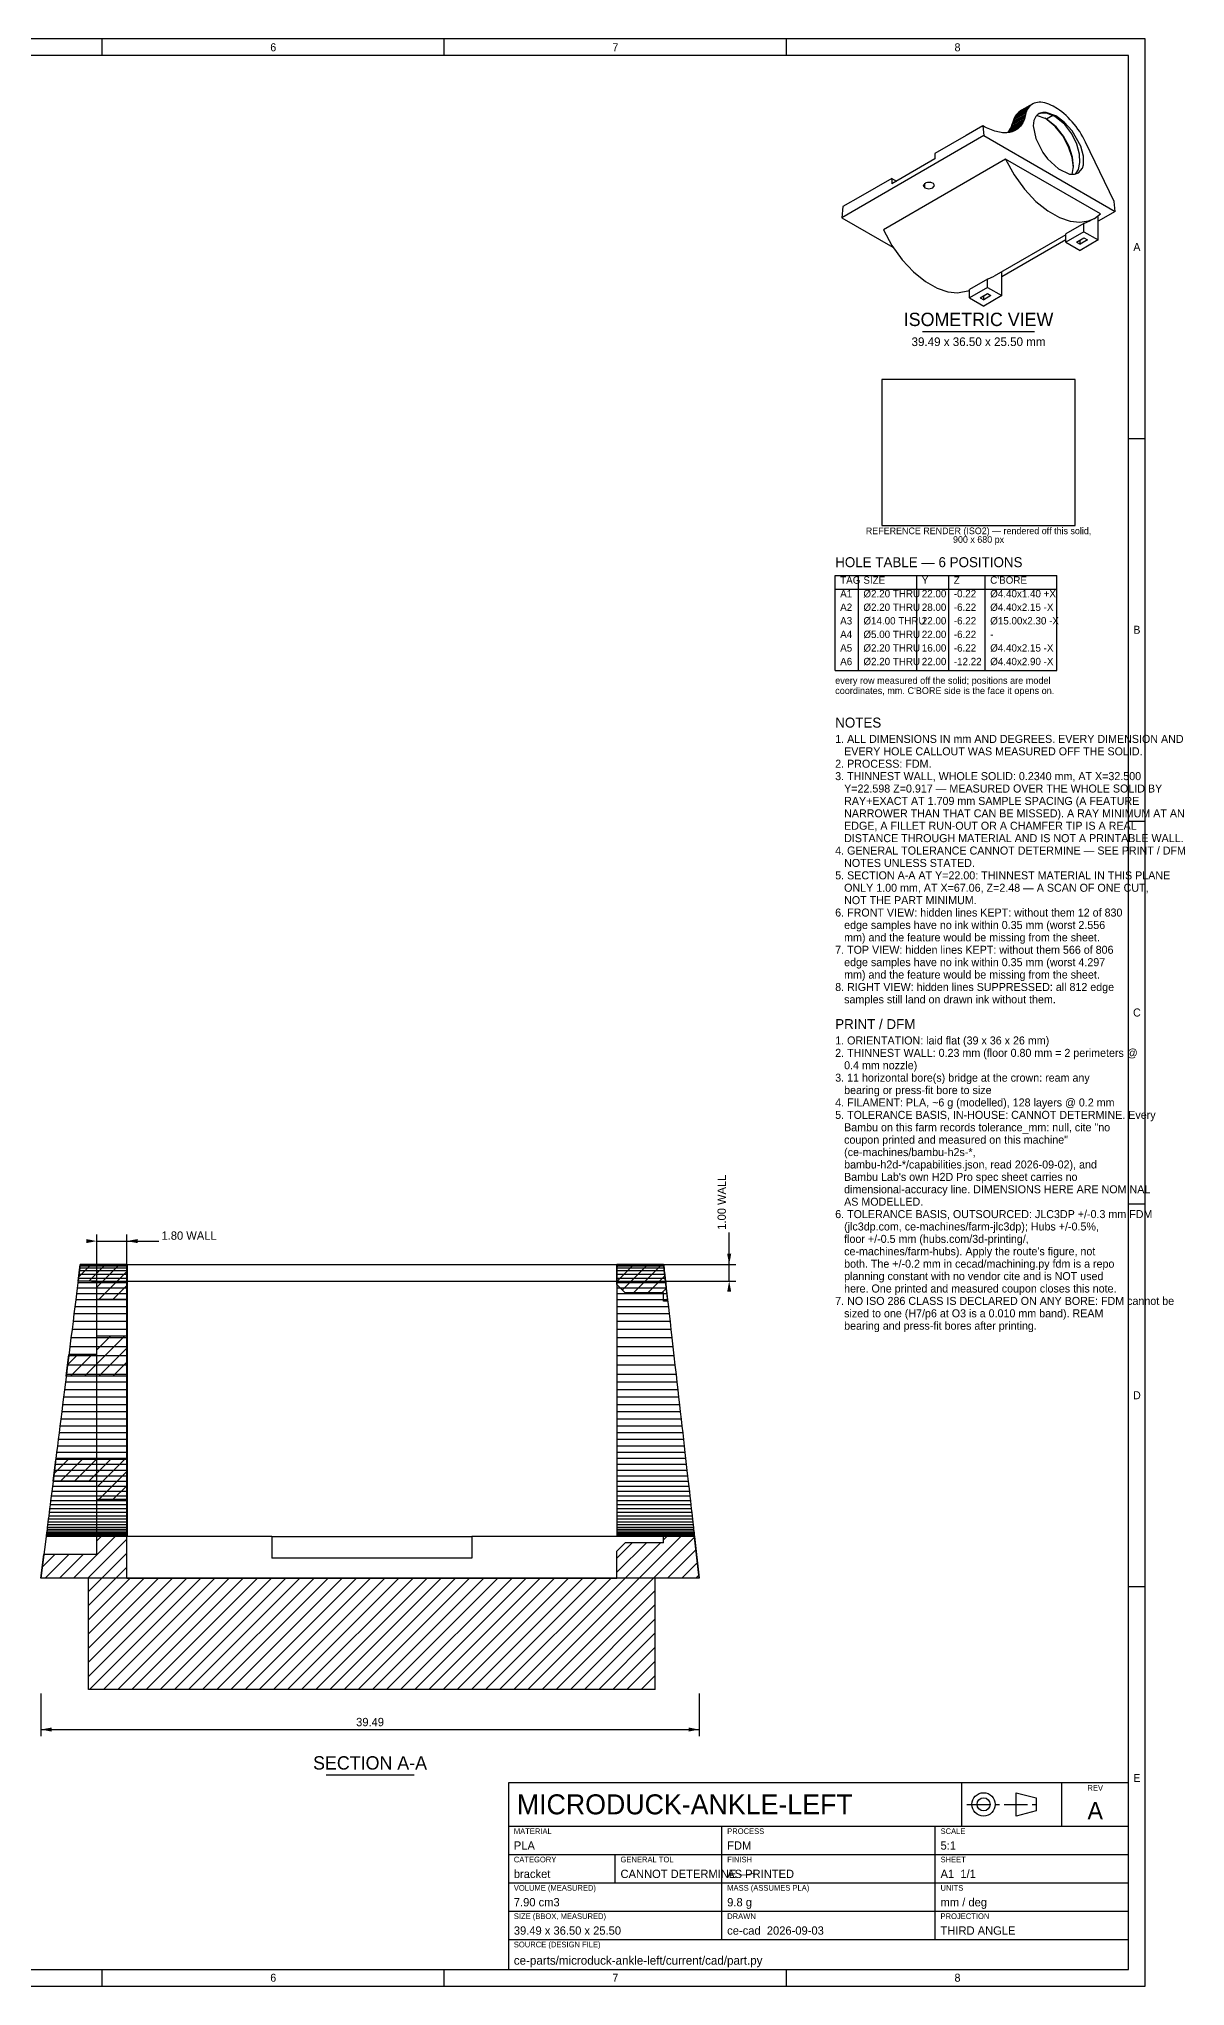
# Model space of a CAD drawing. Header units: millimetres. Extents: x 5 to 848, y 5 to 589.
# Drawn here: x 504 to 848, y 5 to 589 of the extents above; entities that cross this region are included whole.
import ezdxf
from ezdxf.enums import TextEntityAlignment as Align

# ---------------------------------------------------------------- set-up
doc = ezdxf.new("R2010")
doc.units = ezdxf.units.MM
doc.linetypes.add('CENTER', pattern=[11.2, 7, -1.4, 1.4, -1.4])
for name, color, linetype in [('CENTER', 4, 'CENTER'), ('DIM', 3, 'CONTINUOUS'), ('FRAME', 7, 'CONTINUOUS'), ('HATCH', 5, 'CONTINUOUS'), ('SECTION', 7, 'CONTINUOUS'), ('TEXT', 3, 'CONTINUOUS'), ('TITLE', 7, 'CONTINUOUS'), ('VISIBLE', 7, 'CONTINUOUS')]:
    doc.layers.add(name, color=color, linetype=linetype)

msp = doc.modelspace()

# ---------------------------------------------------------------- linework, layer by layer
at = {"layer": 'CENTER'}
msp.add_line((782.5, 59.5), (804.75, 59.5), dxfattribs=at)
at = {"layer": 'DIM'}
for p, q in [((521.52, 136.043752), (521.52, 230.4375)), ((521.52, 228.4375), (530.52, 228.4375)), ((530.52, 136.043752), (530.52, 230.4375)), ((530.52, 228.4375), (540.12, 228.4375)), ((711.2, 221.4375), (711.2, 231.0375)), ((519.936046, 221.4375), (713.2, 221.4375)), ((519.936046, 216.4375), (713.2, 216.4375)), ((711.2, 216.4375), (711.2, 221.4375)), ((504.75, 92.7375), (504.75, 79.9375)), ((702.2, 92.7375), (702.2, 79.9375)), ((504.75, 81.9375), (702.2, 81.9375))]:
    msp.add_line(p, q, dxfattribs=at)
for points in [[(521.52, 228.4375), (518.32, 229.0455), (518.32, 227.8295)], [(530.52, 228.4375), (533.72, 227.8295), (533.72, 229.0455)], [(711.2, 221.4375), (711.808, 224.6375), (710.592, 224.6375)], [(711.2, 216.4375), (710.592, 213.2375), (711.808, 213.2375)], [(504.75, 81.9375), (507.95, 81.3295), (507.95, 82.5455)], [(702.2, 81.9375), (699, 82.5455), (699, 81.3295)]]:
    msp.add_solid(points, dxfattribs=at)
at = {"layer": 'FRAME'}
for p, q in [((831, 584), (10, 584)), ((831, 10), (831, 584)), ((831, 66), (645, 66)), ((645, 66), (645, 10)), ((831, 10), (831, 66)), ((10, 10), (831, 10)), ((645, 10), (831, 10))]:
    msp.add_line(p, q, dxfattribs=at)
at = {"layer": 'HATCH'}
for p, q in [((516.042939, 217.62365), (519.856789, 221.4375)), ((519.09943, 216.4375), (524.09943, 221.4375)), ((521.52, 214.615429), (528.342071, 221.4375)), ((522.084712, 210.9375), (530.57, 219.422788)), ((677.47, 216.352185), (682.555315, 221.4375)), ((677.47, 220.594826), (678.312674, 221.4375)), ((679.150453, 213.789997), (686.797956, 221.4375)), ((682.540596, 212.9375), (691.040596, 221.4375)), ((686.783237, 212.9375), (691.903597, 218.05786)), ((526.327352, 210.9375), (530.57, 215.180148)), ((530.569993, 210.9375), (530.57, 210.937507)), ((691.025878, 212.9375), (692.336061, 214.247683)), ((692.768518, 210.4375), (692.768525, 210.437506)), ((517.842071, 187.9375), (529.842071, 199.9375)), ((521.52, 195.85807), (525.59943, 199.9375)), ((512.754631, 191.335341), (515.856789, 194.4375)), ((513.59943, 187.9375), (520.09943, 194.4375)), ((522.084712, 187.9375), (530.57, 196.422788)), ((526.327352, 187.9375), (530.57, 192.180148)), ((530.569993, 187.9375), (530.57, 187.937507)), ((508.677883, 158.743875), (512.871508, 162.9375)), ((510.614149, 156.4375), (517.114149, 162.9375)), ((514.856789, 156.4375), (521.356789, 162.9375)), ((519.09943, 156.4375), (525.59943, 162.9375)), ((521.52, 154.615429), (529.842071, 162.9375)), ((522.084712, 150.9375), (530.57, 159.422788)), ((526.327352, 150.9375), (530.57, 155.180148)), ((530.569993, 150.9375), (530.57, 150.937507)), ((650.836227, 93.9375), (697.336227, 140.4375)), ((691.52, 138.863914), (693.093586, 140.4375)), ((505.170664, 130.705487), (508.902677, 134.4375)), ((506.050318, 127.3425), (513.145318, 134.4375)), ((510.292959, 127.3425), (517.387959, 134.4375)), ((514.535599, 127.3425), (527.130599, 139.9375)), ((518.77824, 127.3425), (530.52, 139.08426)), ((519.02, 123.341619), (530.52, 134.841619)), ((521.52, 138.569541), (522.887959, 139.9375)), ((646.593586, 93.9375), (690.593586, 137.9375)), ((655.078867, 93.9375), (700.801877, 139.66051)), ((677.52, 129.106555), (686.350945, 137.9375)), ((677.52, 133.349195), (682.108305, 137.9375)), ((692.726508, 127.3425), (701.234341, 135.850333)), ((519.02, 119.098979), (530.52, 130.598979)), ((696.969149, 127.3425), (701.666805, 132.040156)), ((519.02, 97.885775), (548.476725, 127.3425)), ((519.02, 102.128416), (544.234084, 127.3425)), ((519.02, 106.371057), (539.991443, 127.3425)), ((519.02, 110.613697), (535.748803, 127.3425)), ((519.02, 114.856338), (531.506162, 127.3425)), ((519.314365, 93.9375), (552.719365, 127.3425)), ((523.557006, 93.9375), (556.962006, 127.3425)), ((527.799647, 93.9375), (561.204647, 127.3425)), ((532.042288, 93.9375), (565.447288, 127.3425)), ((536.284928, 93.9375), (569.689928, 127.3425)), ((540.527569, 93.9375), (573.932569, 127.3425)), ((544.77021, 93.9375), (578.17521, 127.3425)), ((549.01285, 93.9375), (582.41785, 127.3425)), ((553.255491, 93.9375), (586.660491, 127.3425)), ((557.498132, 93.9375), (590.903132, 127.3425)), ((561.740772, 93.9375), (595.145772, 127.3425)), ((565.983413, 93.9375), (599.388413, 127.3425)), ((570.226054, 93.9375), (603.631054, 127.3425)), ((574.468694, 93.9375), (607.873694, 127.3425)), ((578.711335, 93.9375), (612.116335, 127.3425)), ((582.953976, 93.9375), (616.358976, 127.3425)), ((587.196616, 93.9375), (620.601616, 127.3425)), ((591.439257, 93.9375), (624.844257, 127.3425)), ((595.681898, 93.9375), (629.086898, 127.3425)), ((599.924538, 93.9375), (633.329538, 127.3425)), ((604.167179, 93.9375), (637.572179, 127.3425)), ((608.40982, 93.9375), (641.81482, 127.3425)), ((612.652461, 93.9375), (646.057461, 127.3425)), ((616.895101, 93.9375), (650.300101, 127.3425)), ((621.137742, 93.9375), (654.542742, 127.3425)), ((625.380383, 93.9375), (658.785383, 127.3425)), ((629.623023, 93.9375), (663.028023, 127.3425)), ((633.865664, 93.9375), (667.270664, 127.3425)), ((638.108305, 93.9375), (671.513305, 127.3425)), ((642.350945, 93.9375), (675.755945, 127.3425)), ((659.321508, 93.9375), (689.02, 123.635992)), ((701.211789, 127.3425), (702.099269, 128.22998)), ((663.564149, 93.9375), (689.02, 119.393351)), ((667.806789, 93.9375), (689.02, 115.150711)), ((672.04943, 93.9375), (689.02, 110.90807)), ((676.292071, 93.9375), (689.02, 106.665429)), ((680.534712, 93.9375), (689.02, 102.422788)), ((684.777352, 93.9375), (689.02, 98.180148)), ((689.019993, 93.9375), (689.02, 93.937507))]:
    msp.add_line(p, q, dxfattribs=at)
at = {"layer": 'SECTION'}
for p, q in [((515.894568, 216.4375), (516.52, 221.4375)), ((521.52, 216.4375), (515.894568, 216.4375)), ((516.52, 221.4375), (530.57, 221.4375)), ((521.52, 210.9375), (521.52, 216.4375)), ((530.57, 210.9375), (530.57, 221.4375)), ((677.47, 215.4375), (677.47, 221.4375)), ((677.47, 221.4375), (691.52, 221.4375)), ((692.768525, 210.4375), (691.52, 221.4375)), ((530.57, 210.9375), (521.52, 210.9375)), ((680.02, 212.9375), (677.47, 215.4375)), ((691.52, 212.9375), (680.02, 212.9375)), ((691.52, 210.4375), (691.52, 212.9375)), ((692.768525, 210.4375), (691.52, 210.4375)), ((521.52, 194.4375), (521.52, 199.9375)), ((530.57, 199.9375), (521.52, 199.9375)), ((530.57, 187.9375), (530.57, 199.9375)), ((512.329607, 187.9375), (513.142669, 194.4375)), ((521.52, 194.4375), (513.142669, 194.4375)), ((530.57, 187.9375), (512.329607, 187.9375)), ((508.389387, 156.4375), (509.202449, 162.9375)), ((530.57, 162.9375), (509.202449, 162.9375)), ((530.57, 150.9375), (530.57, 162.9375)), ((521.52, 156.4375), (508.389387, 156.4375)), ((521.52, 150.9375), (521.52, 156.4375)), ((530.57, 150.9375), (521.52, 150.9375)), ((691.52, 137.9375), (691.52, 140.4375)), ((700.713687, 140.4375), (691.52, 140.4375)), ((702.2, 127.3425), (700.713687, 140.4375)), ((504.75, 127.3425), (505.637488, 134.4375)), ((521.52, 134.4375), (505.637488, 134.4375)), ((521.52, 134.4375), (521.52, 139.9375)), ((530.52, 139.9375), (521.52, 139.9375)), ((530.52, 127.3425), (530.52, 139.9375)), ((680.02, 137.9375), (677.52, 135.48652)), ((677.52, 127.3425), (677.52, 135.48652)), ((691.52, 137.9375), (680.02, 137.9375)), ((519.02, 127.3425), (504.75, 127.3425)), ((519.02, 93.9375), (519.02, 127.3425)), ((530.52, 127.3425), (677.52, 127.3425)), ((702.2, 127.3425), (689.02, 127.3425)), ((689.02, 93.9375), (689.02, 127.3425)), ((689.02, 93.9375), (519.02, 93.9375))]:
    msp.add_line(p, q, dxfattribs=at)
at = {"layer": 'TEXT'}
for p, q in [((769.2, 501.28744), (802.8, 501.28744)), ((590.275, 68.3375), (616.675, 68.3375))]:
    msp.add_line(p, q, dxfattribs=at)
at = {"layer": 'TITLE'}
for p, q in [((836, 589), (5, 589)), ((523.125, 584), (523.125, 589)), ((625.75, 584), (625.75, 589)), ((728.375, 584), (728.375, 589)), ((836, 5), (836, 589)), ((815, 486.88744), (757, 486.88744)), ((757, 486.88744), (757, 443.065217)), ((815, 443.065217), (815, 486.88744)), ((831, 469.2), (836, 469.2)), ((757, 443.065217), (815, 443.065217)), ((743, 428.065217), (809.48, 428.065217)), ((743, 399.575217), (743, 428.065217)), ((749.96, 399.575217), (749.96, 428.065217)), ((767.48, 399.575217), (767.48, 428.065217)), ((777.08, 399.575217), (777.08, 428.065217)), ((788, 399.575217), (788, 428.065217)), ((809.48, 399.575217), (809.48, 428.065217)), ((743, 423.995217), (809.48, 423.995217)), ((743, 399.575217), (809.48, 399.575217)), ((831, 354.4), (836, 354.4)), ((831, 239.6), (836, 239.6)), ((831, 124.8), (836, 124.8)), ((781, 53), (781, 66)), ((811, 53), (811, 66)), ((797.3, 56), (797.3, 63)), ((797.3, 63), (803.25, 61.46)), ((803.25, 61.46), (803.25, 57.54)), ((645, 53), (831, 53)), ((709, 19), (709, 53)), ((773, 19), (773, 53)), ((803.25, 57.54), (797.3, 56)), ((645, 44.5), (831, 44.5)), ((677, 36), (677, 44.5)), ((645, 36), (831, 36)), ((645, 27.5), (831, 27.5)), ((645, 19), (831, 19)), ((523.125, 5), (523.125, 10)), ((625.75, 5), (625.75, 10)), ((728.375, 5), (728.375, 10)), ((5, 5), (836, 5))]:
    msp.add_line(p, q, dxfattribs=at)
for radius in [3.5, 1.96]:
    msp.add_circle((787.5, 59.5), radius, dxfattribs=at)
at = {"layer": 'VISIBLE'}
for p, q in [((800.23278, 566.833565), (796.46153, 564.656233)), ((800.406348, 567.350053), (796.703478, 565.2122)), ((800.620498, 567.825705), (796.984079, 565.726218)), ((800.874325, 568.258511), (797.302145, 566.196111)), ((797.65633, 566.619894), (797.302145, 566.196111)), ((801.166754, 568.646638), (797.65633, 566.619894)), ((798.045138, 566.995771), (797.65633, 566.619894)), ((801.496549, 568.988445), (798.045138, 566.995771)), ((798.466921, 567.322155), (798.045138, 566.995771)), ((801.862314, 569.282485), (798.466921, 567.322155)), ((798.919898, 567.597662), (798.466921, 567.322155)), ((802.262502, 569.527516), (798.919898, 567.597662)), ((800.23278, 566.833565), (800.100529, 566.278428)), ((800.406348, 567.350053), (800.23278, 566.833565)), ((800.620498, 567.825705), (800.406348, 567.350053)), ((800.874325, 568.258511), (800.620498, 567.825705)), ((801.166754, 568.646638), (800.874325, 568.258511)), ((801.496549, 568.988445), (801.166754, 568.646638)), ((801.862314, 569.282485), (801.496549, 568.988445)), ((802.262502, 569.527516), (801.862314, 569.282485)), ((802.69542, 569.722499), (802.262502, 569.527516)), ((803.159236, 569.866612), (802.69542, 569.722499)), ((804.051725, 566.598745), (803.147209, 565.767257)), ((803.651989, 569.959242), (803.159236, 569.866612)), ((804.171593, 570), (803.651989, 569.959242)), ((804.793385, 566.743063), (803.814687, 566.445367)), ((805.254473, 566.983886), (804.051725, 566.598745)), ((804.715851, 569.988712), (804.171593, 570)), ((805.28246, 569.925426), (804.715851, 569.988712)), ((806.662399, 566.663387), (804.793385, 566.743063)), ((806.316447, 566.967335), (805.254473, 566.983886)), ((805.869023, 569.81041), (805.28246, 569.925426)), ((806.473059, 569.644151), (805.869023, 569.81041)), ((809.141832, 565.924676), (806.316447, 566.967335)), ((807.092012, 569.427351), (806.473059, 569.644151)), ((808.872378, 565.769106), (806.662399, 566.663387)), ((807.723264, 569.160929), (807.092012, 569.427351)), ((808.368825, 568.801088), (807.723264, 569.160929)), ((809.666448, 568.051905), (808.368825, 568.801088)), ((810.317306, 567.624593), (809.666448, 568.051905)), ((810.969352, 567.130976), (810.317306, 567.624593)), ((811.617294, 566.59745), (810.969352, 567.130976)), ((812.258391, 566.026273), (811.617294, 566.59745)), ((787.307041, 562.935175), (782.276063, 560.030538)), ((787.307041, 562.935175), (787.613239, 559.996895)), ((787.826474, 562.644801), (787.307041, 562.935175)), ((788.343132, 562.375058), (787.826474, 562.644801)), ((788.856357, 562.126292), (788.343132, 562.375058)), ((789.365491, 561.898819), (788.856357, 562.126292)), ((789.869886, 561.692931), (789.365491, 561.898819)), ((790.368896, 561.508889), (789.869886, 561.692931)), ((790.861886, 561.34693), (790.368896, 561.508889)), ((791.348225, 561.207259), (790.861886, 561.34693)), ((791.827292, 561.090056), (791.348225, 561.207259)), ((792.298476, 560.99547), (791.827292, 561.090056)), ((792.761176, 560.923621), (792.298476, 560.99547)), ((793.214799, 560.874601), (792.761176, 560.923621)), ((793.658767, 560.848474), (793.214799, 560.874601)), ((794.092513, 560.845272), (793.658767, 560.848474)), ((794.515483, 560.864999), (794.092513, 560.845272)), ((794.927138, 560.907631), (794.515483, 560.864999)), ((794.81249, 561.045778), (794.686705, 560.882731)), ((799.032218, 563.482038), (794.81249, 561.045778)), ((795.06961, 561.419995), (794.81249, 561.045778)), ((798.809391, 563.157045), (794.910264, 560.905884)), ((795.326951, 560.973112), (794.927138, 560.907631)), ((799.237962, 563.826594), (795.06961, 561.419995)), ((795.310394, 561.813918), (795.06961, 561.419995)), ((799.42636, 564.190272), (795.310394, 561.813918)), ((795.534534, 562.227044), (795.310394, 561.813918)), ((798.569764, 562.85203), (795.310804, 560.970468)), ((795.714411, 561.06136), (795.326951, 560.973112)), ((799.597171, 564.572609), (795.534534, 562.227044)), ((795.741744, 562.658845), (795.534534, 562.227044)), ((798.313645, 562.567381), (795.6991, 561.057873)), ((796.089025, 561.172261), (795.714411, 561.06136)), ((799.750177, 564.973115), (795.741744, 562.658845)), ((795.931759, 563.108769), (795.741744, 562.658845)), ((799.885183, 565.39128), (795.931759, 563.108769)), ((796.104338, 563.576243), (795.931759, 563.108769)), ((798.04136, 562.303463), (796.074733, 561.16803)), ((796.450314, 561.305674), (796.089025, 561.172261)), ((800.002017, 565.826569), (796.104338, 563.576243)), ((796.259258, 564.060669), (796.104338, 563.576243)), ((800.100529, 566.278428), (796.259258, 564.060669)), ((796.46153, 564.656233), (796.259258, 564.060669)), ((797.753257, 562.060612), (796.437419, 561.300913)), ((796.797816, 561.461429), (796.450314, 561.305674)), ((796.703478, 565.2122), (796.46153, 564.656233)), ((796.984079, 565.726218), (796.703478, 565.2122)), ((797.449704, 561.839139), (796.787421, 561.45677)), ((797.131088, 561.639326), (796.797816, 561.461429)), ((797.302145, 566.196111), (796.984079, 565.726218)), ((797.449704, 561.839139), (797.131088, 561.639326)), ((797.753257, 562.060612), (797.449704, 561.839139)), ((798.04136, 562.303463), (797.753257, 562.060612)), ((798.313645, 562.567381), (798.04136, 562.303463)), ((798.569764, 562.85203), (798.313645, 562.567381)), ((798.809391, 563.157045), (798.569764, 562.85203)), ((799.032218, 563.482038), (798.809391, 563.157045)), ((799.237962, 563.826594), (799.032218, 563.482038)), ((799.42636, 564.190272), (799.237962, 563.826594)), ((799.597171, 564.572609), (799.42636, 564.190272)), ((799.750177, 564.973115), (799.597171, 564.572609)), ((799.885183, 565.39128), (799.750177, 564.973115)), ((800.002017, 565.826569), (799.885183, 565.39128)), ((800.100529, 566.278428), (800.002017, 565.826569)), ((802.586279, 564.531118), (802.397063, 562.952312)), ((802.397063, 562.952312), (803.152611, 559.096586)), ((803.147209, 565.767257), (802.586279, 564.531118)), ((806.233309, 565.048166), (803.355339, 566.029467)), ((808.971441, 562.777734), (805.957519, 565.195774)), ((806.390472, 564.95919), (806.073215, 565.135176)), ((806.390472, 564.95919), (806.233309, 565.048166)), ((808.31202, 566.068596), (806.390472, 564.95919)), ((809.311981, 562.642328), (806.390472, 564.95919)), ((809.141832, 565.924676), (808.872378, 565.769106)), ((811.877905, 563.313694), (808.872378, 565.769106)), ((811.254681, 559.933894), (808.971441, 562.777734)), ((811.684748, 564.022618), (809.141832, 565.924676)), ((811.51865, 559.882927), (809.311981, 562.642328)), ((814.038488, 561.41067), (811.684748, 564.022618)), ((813.952765, 560.568422), (811.877905, 563.313694)), ((812.889929, 565.419861), (812.258391, 566.026273)), ((813.509239, 564.78078), (812.889929, 565.419861)), ((814.113699, 564.111734), (813.509239, 564.78078)), ((816.649731, 556.81678), (814.038488, 561.41067)), ((814.700754, 563.415551), (814.113699, 564.111734)), ((815.267918, 562.695179), (814.700754, 563.415551)), ((815.812792, 561.953664), (815.267918, 562.695179)), ((816.333073, 561.194144), (815.812792, 561.953664)), ((816.826558, 560.41983), (816.333073, 561.194144)), ((787.613239, 559.996895), (745, 535.394131)), ((782.276063, 560.030538), (772.898776, 554.616559)), ((787.613239, 559.996895), (827, 537.256938)), ((803.152611, 559.096586), (805.264207, 554.963753)), ((805.264207, 554.963753), (806.706357, 553.051579)), ((813.02559, 556.6726), (811.254681, 559.933894)), ((813.206085, 556.718428), (811.51865, 559.882927)), ((814.106743, 553.3957), (813.02559, 556.6726)), ((814.198955, 553.562603), (813.206085, 556.718428)), ((815.469599, 557.485993), (813.952765, 560.568422)), ((816.277876, 554.490222), (815.469599, 557.485993)), ((817.492856, 553.804569), (816.649731, 556.81678)), ((817.29116, 559.634), (816.826558, 560.41983)), ((817.724913, 558.839978), (817.29116, 559.634)), ((818.125983, 558.041123), (817.724913, 558.839978)), ((826.693802, 540.195217), (818.125983, 558.041123)), ((794.132869, 552.948263), (757.443831, 531.765837)), ((772.898776, 552.999219), (759.949704, 545.523068)), ((772.898776, 554.616559), (772.898776, 552.999219)), ((822.532798, 536.551556), (794.132869, 552.948263)), ((794.132869, 552.948263), (796.667472, 548.269645)), ((806.706357, 553.051579), (810.005411, 550.01033)), ((810.005411, 550.01033), (813.303232, 548.491618)), ((814.472054, 550.448167), (814.106743, 553.3957)), ((814.122469, 548.389346), (814.482116, 550.760813)), ((814.482116, 550.760813), (814.198955, 553.562603)), ((815.048748, 548.459752), (815.941279, 549.891529)), ((815.941279, 549.891529), (816.394372, 551.906722)), ((815.946647, 548.796243), (817.176759, 550.198649)), ((816.394372, 551.906722), (816.277876, 554.490222)), ((817.176759, 550.198649), (817.494942, 551.229273)), ((817.494942, 551.229273), (817.492856, 553.804569)), ((759.949704, 547.140409), (750.572417, 541.72643)), ((759.949704, 547.140409), (761.350362, 546.331739)), ((759.949704, 547.140409), (759.949704, 545.523068)), ((770.159003, 545.860243), (769.42774, 545.06017)), ((769.42774, 545.06017), (769.91941, 544.374856)), ((769.91941, 544.374856), (769.91941, 545.745484)), ((769.91941, 544.374856), (771.045332, 544.091632)), ((771.476715, 546.005475), (770.159003, 545.860243)), ((770.661489, 545.994689), (771.551329, 545.994689)), ((771.045332, 544.091632), (772.301615, 544.379628)), ((772.462981, 545.631029), (771.476715, 546.005475)), ((772.301615, 544.379628), (772.785078, 545.06017)), ((772.785078, 545.06017), (772.462981, 545.631029)), ((796.667472, 548.269645), (799.747723, 543.965439)), ((799.747723, 543.965439), (803.1807, 540.29064)), ((813.303232, 548.491618), (814.743899, 548.411101)), ((814.743899, 548.411101), (815.946647, 548.796243)), ((745.337448, 538.704019), (745, 535.394131)), ((750.572417, 541.72643), (745.337448, 538.704019)), ((803.1807, 540.29064), (806.746519, 537.423843)), ((806.746519, 537.423843), (810.237425, 535.445019)), ((827, 537.256938), (826.693802, 540.195217)), ((745, 535.394131), (760.320334, 526.548932)), ((757.443831, 531.765837), (759.978434, 527.087219)), ((810.237425, 535.445019), (813.490581, 534.340215)), ((817.573075, 533.673451), (812.177629, 530.558388)), ((813.490581, 534.340215), (816.405504, 534.029892)), ((816.405504, 534.029892), (818.942689, 534.41067)), ((817.573075, 533.673451), (819.583247, 534.507882)), ((817.573075, 531.191288), (817.573075, 533.673451)), ((818.942689, 534.41067), (820.770245, 535.193196)), ((820.770245, 535.193196), (819.583247, 534.507882)), ((820.770245, 535.193196), (822.532798, 536.551556)), ((821.583815, 535.728824), (821.889433, 535.552376)), ((827, 537.256938), (821.889433, 534.306351)), ((821.889433, 528.699238), (821.889433, 535.552376)), ((759.978434, 527.087219), (763.058685, 522.783013)), ((812.177629, 530.232246), (790.663652, 517.811146)), ((812.177629, 528.699238), (792.969838, 517.609615)), ((817.573075, 531.191288), (812.177629, 528.076225)), ((812.177629, 528.076225), (812.177629, 530.558388)), ((812.177629, 528.076225), (816.493986, 525.584175)), ((815.414897, 528.076225), (817.573075, 529.32225)), ((815.414897, 528.076225), (816.493986, 527.453213)), ((821.889433, 528.699238), (816.493986, 525.584175)), ((818.652165, 528.699238), (816.493986, 527.453213)), ((816.493986, 527.453213), (816.493986, 528.699238)), ((817.573075, 531.191288), (821.889433, 528.699238)), ((817.573075, 529.32225), (818.652165, 528.699238)), ((763.058685, 522.783013), (766.491662, 519.108214)), ((766.491662, 519.108214), (770.057481, 516.241417)), ((770.057481, 516.241417), (773.548387, 514.262593)), ((773.548387, 514.262593), (776.801543, 513.157789)), ((788.653481, 516.976715), (783.258034, 513.861652)), ((788.653481, 514.494552), (783.258034, 511.37949)), ((788.653481, 516.976715), (790.663652, 517.811146)), ((788.653481, 514.494552), (788.653481, 516.976715)), ((788.653481, 514.494552), (792.969838, 512.002502)), ((792.721303, 518.999132), (792.969838, 518.85564)), ((792.969838, 512.002502), (792.969838, 518.85564)), ((776.801543, 513.157789), (779.716466, 512.847466)), ((779.716466, 512.847466), (783.258034, 513.59463)), ((782.967257, 513.473725), (783.258034, 513.305844)), ((783.258034, 511.37949), (783.258034, 513.861652)), ((783.258034, 511.37949), (787.574391, 508.88744)), ((786.495302, 511.37949), (788.653481, 512.625515)), ((786.495302, 511.37949), (787.574391, 510.756477)), ((792.969838, 512.002502), (787.574391, 508.88744)), ((789.73257, 512.002502), (787.574391, 510.756477)), ((787.574391, 510.756477), (787.574391, 512.002502)), ((788.653481, 512.625515), (789.73257, 512.002502)), ((815, 486.88744), (757, 486.88744)), ((757, 486.88744), (757, 443.065217)), ((815, 443.065217), (815, 486.88744)), ((757, 443.065217), (815, 443.065217)), ((515.998284, 217.266657), (515.826758, 215.895391)), ((516.147676, 218.460965), (515.998284, 217.266657)), ((530.57, 217.266657), (515.998284, 217.266657)), ((516.274301, 219.473263), (516.147676, 218.460965)), ((530.57, 218.460965), (516.147676, 218.460965)), ((516.377623, 220.299268), (516.274301, 219.473263)), ((530.57, 219.473263), (516.274301, 219.473263)), ((516.457205, 220.935486), (516.377623, 220.299268)), ((530.57, 220.299268), (516.377623, 220.299268)), ((516.512711, 221.379225), (516.457205, 220.935486)), ((530.57, 220.935486), (516.457205, 220.935486)), ((516.52, 221.4375), (516.512711, 221.379225)), ((530.57, 221.379225), (516.512711, 221.379225)), ((530.57, 221.4375), (530.57, 221.379225)), ((530.57, 221.379225), (530.57, 220.935486)), ((530.57, 220.935486), (530.57, 220.299268)), ((530.57, 220.299268), (530.57, 219.473263)), ((530.57, 219.473263), (530.57, 218.460965)), ((530.57, 218.460965), (530.57, 217.266657)), ((530.57, 217.266657), (530.57, 215.895391)), ((677.47, 221.4375), (677.47, 221.379225)), ((677.47, 221.379225), (677.47, 220.935486)), ((691.526614, 221.379225), (677.47, 221.379225)), ((677.47, 220.935486), (677.47, 220.299268)), ((691.57698, 220.935486), (677.47, 220.935486)), ((677.47, 220.299268), (677.47, 219.473263)), ((691.649192, 220.299268), (677.47, 220.299268)), ((677.47, 219.473263), (677.47, 218.460965)), ((691.742945, 219.473263), (677.47, 219.473263)), ((677.47, 218.460965), (677.47, 217.266657)), ((691.857844, 218.460965), (677.47, 218.460965)), ((677.47, 217.266657), (677.47, 215.895391)), ((691.9934, 217.266657), (677.47, 217.266657)), ((691.52, 221.4375), (691.526614, 221.379225)), ((691.526614, 221.379225), (691.57698, 220.935486)), ((691.57698, 220.935486), (691.649192, 220.299268)), ((691.649192, 220.299268), (691.742945, 219.473263)), ((691.742945, 219.473263), (691.857844, 218.460965)), ((691.857844, 218.460965), (691.9934, 217.266657)), ((691.9934, 217.266657), (692.149042, 215.895391)), ((515.187074, 210.781451), (514.935152, 208.767466)), ((515.420293, 212.645915), (515.187074, 210.781451)), ((530.57, 210.781451), (515.187074, 210.781451)), ((515.633822, 214.352969), (515.420293, 212.645915)), ((530.57, 212.645915), (515.420293, 212.645915)), ((515.826758, 215.895391), (515.633822, 214.352969)), ((530.57, 214.352969), (515.633822, 214.352969)), ((530.57, 215.895391), (515.826758, 215.895391)), ((530.57, 215.895391), (530.57, 214.352969)), ((530.57, 214.352969), (530.57, 212.645915)), ((530.57, 212.645915), (530.57, 210.781451)), ((530.57, 210.781451), (530.57, 208.767466)), ((677.47, 215.895391), (677.47, 214.352969)), ((692.149042, 215.895391), (677.47, 215.895391)), ((677.47, 214.352969), (677.47, 212.645915)), ((692.324111, 214.352969), (677.47, 214.352969)), ((677.47, 212.645915), (677.47, 210.781451)), ((692.517865, 212.645915), (677.47, 212.645915)), ((677.47, 210.781451), (677.47, 208.767466)), ((692.729486, 210.781451), (677.47, 210.781451)), ((692.149042, 215.895391), (692.324111, 214.352969)), ((692.324111, 214.352969), (692.517865, 212.645915)), ((692.517865, 212.645915), (692.729486, 210.781451)), ((692.729486, 210.781451), (692.958078, 208.767466)), ((514.665592, 206.612478), (514.379536, 204.325606)), ((514.935152, 208.767466), (514.665592, 206.612478)), ((530.57, 206.612478), (514.665592, 206.612478)), ((530.57, 208.767466), (514.935152, 208.767466)), ((530.57, 208.767466), (530.57, 206.612478)), ((530.57, 206.612478), (530.57, 204.325606)), ((677.47, 208.767466), (677.47, 206.612478)), ((692.958078, 208.767466), (677.47, 208.767466)), ((677.47, 206.612478), (677.47, 204.325606)), ((693.202674, 206.612478), (677.47, 206.612478)), ((692.958078, 208.767466), (693.202674, 206.612478)), ((693.202674, 206.612478), (693.46224, 204.325606)), ((513.762837, 199.395419), (513.434803, 196.772963)), ((514.078192, 201.916522), (513.762837, 199.395419)), ((530.57, 199.395419), (513.762837, 199.395419)), ((514.379536, 204.325606), (514.078192, 201.916522)), ((530.57, 201.916522), (514.078192, 201.916522)), ((530.57, 204.325606), (514.379536, 204.325606)), ((530.57, 204.325606), (530.57, 201.916522)), ((530.57, 201.916522), (530.57, 199.395419)), ((530.57, 199.395419), (530.57, 196.772963)), ((677.47, 204.325606), (677.47, 201.916522)), ((693.46224, 204.325606), (677.47, 204.325606)), ((677.47, 201.916522), (677.47, 199.395419)), ((693.735676, 201.916522), (677.47, 201.916522)), ((677.47, 199.395419), (677.47, 196.772963)), ((694.021827, 199.395419), (677.47, 199.395419)), ((693.46224, 204.325606), (693.735676, 201.916522)), ((693.735676, 201.916522), (694.021827, 199.395419)), ((694.021827, 199.395419), (694.319482, 196.772963)), ((513.095479, 194.060247), (512.746301, 191.268748)), ((513.434803, 196.772963), (513.095479, 194.060247)), ((530.57, 194.060247), (513.095479, 194.060247)), ((530.57, 196.772963), (513.434803, 196.772963)), ((530.57, 196.772963), (530.57, 194.060247)), ((530.57, 194.060247), (530.57, 191.268748)), ((677.47, 196.772963), (677.47, 194.060247)), ((694.319482, 196.772963), (677.47, 196.772963)), ((677.47, 194.060247), (677.47, 191.268748)), ((694.627381, 194.060247), (677.47, 194.060247)), ((694.319482, 196.772963), (694.627381, 194.060247)), ((694.627381, 194.060247), (694.944223, 191.268748)), ((512.388745, 188.410275), (512.100696, 186.107474)), ((512.746301, 191.268748), (512.388745, 188.410275)), ((530.57, 188.410275), (512.388745, 188.410275)), ((530.57, 191.268748), (512.746301, 191.268748)), ((530.57, 191.268748), (530.57, 188.410275)), ((530.57, 188.410275), (530.57, 186.107474)), ((677.47, 191.268748), (677.47, 188.410275)), ((694.944223, 191.268748), (677.47, 191.268748)), ((677.47, 188.410275), (677.47, 186.107474)), ((695.268666, 188.410275), (677.47, 188.410275)), ((694.944223, 191.268748), (695.268666, 188.410275)), ((695.268666, 188.410275), (695.53004, 186.107474)), ((511.535137, 181.586129), (511.25835, 179.373358)), ((511.816039, 183.83179), (511.535137, 181.586129)), ((530.57, 181.586129), (511.535137, 181.586129)), ((512.100696, 186.107474), (511.816039, 183.83179)), ((530.57, 183.83179), (511.816039, 183.83179)), ((530.57, 186.107474), (512.100696, 186.107474)), ((530.57, 186.107474), (530.57, 183.83179)), ((530.57, 183.83179), (530.57, 181.586129)), ((530.57, 181.586129), (530.57, 179.373358)), ((677.47, 186.107474), (677.47, 183.83179)), ((695.53004, 186.107474), (677.47, 186.107474)), ((677.47, 183.83179), (677.47, 181.586129)), ((695.788335, 183.83179), (677.47, 183.83179)), ((677.47, 181.586129), (677.47, 179.373358)), ((696.043223, 181.586129), (677.47, 181.586129)), ((695.53004, 186.107474), (695.788335, 183.83179)), ((695.788335, 183.83179), (696.043223, 181.586129)), ((696.043223, 181.586129), (696.294377, 179.373358)), ((510.98603, 177.196303), (510.718526, 175.057744)), ((511.25835, 179.373358), (510.98603, 177.196303)), ((530.57, 177.196303), (510.98603, 177.196303)), ((530.57, 179.373358), (511.25835, 179.373358)), ((530.57, 179.373358), (530.57, 177.196303)), ((530.57, 177.196303), (530.57, 175.057744)), ((677.47, 179.373358), (677.47, 177.196303)), ((696.294377, 179.373358), (677.47, 179.373358)), ((677.47, 177.196303), (677.47, 175.057744)), ((696.541478, 177.196303), (677.47, 177.196303)), ((696.294377, 179.373358), (696.541478, 177.196303)), ((696.541478, 177.196303), (696.784209, 175.057744)), ((510.199322, 170.906985), (509.948286, 168.900084)), ((510.456178, 172.960412), (510.199322, 170.906985)), ((530.57, 170.906985), (510.199322, 170.906985)), ((510.718526, 175.057744), (510.456178, 172.960412)), ((530.57, 172.960412), (510.456178, 172.960412)), ((530.57, 175.057744), (510.718526, 175.057744)), ((530.57, 175.057744), (530.57, 172.960412)), ((530.57, 172.960412), (530.57, 170.906985)), ((530.57, 170.906985), (530.57, 168.900084)), ((677.47, 175.057744), (677.47, 172.960412)), ((696.784209, 175.057744), (677.47, 175.057744)), ((677.47, 172.960412), (677.47, 170.906985)), ((697.022262, 172.960412), (677.47, 172.960412)), ((677.47, 170.906985), (677.47, 168.900084)), ((697.25533, 170.906985), (677.47, 170.906985)), ((696.784209, 175.057744), (697.022262, 172.960412)), ((697.022262, 172.960412), (697.25533, 170.906985)), ((697.25533, 170.906985), (697.483118, 168.900084)), ((509.464949, 165.03605), (509.233264, 163.183852)), ((509.703391, 166.942272), (509.464949, 165.03605)), ((530.57, 165.03605), (509.464949, 165.03605)), ((509.948286, 168.900084), (509.703391, 166.942272)), ((530.57, 166.942272), (509.703391, 166.942272)), ((530.57, 168.900084), (509.948286, 168.900084)), ((530.57, 168.900084), (530.57, 166.942272)), ((530.57, 166.942272), (530.57, 165.03605)), ((530.57, 165.03605), (530.57, 163.183852)), ((677.47, 168.900084), (677.47, 166.942272)), ((697.483118, 168.900084), (677.47, 168.900084)), ((677.47, 166.942272), (677.47, 165.03605)), ((697.705334, 166.942272), (677.47, 166.942272)), ((677.47, 165.03605), (677.47, 163.183852)), ((697.921695, 165.03605), (677.47, 165.03605)), ((697.483118, 168.900084), (697.705334, 166.942272)), ((697.705334, 166.942272), (697.921695, 165.03605)), ((697.921695, 165.03605), (698.131924, 163.183852)), ((508.581668, 157.974684), (508.37988, 156.361496)), ((508.791341, 159.650913), (508.581668, 157.974684)), ((530.57, 157.974684), (508.581668, 157.974684)), ((509.008632, 161.388041), (508.791341, 159.650913)), ((530.57, 159.650913), (508.791341, 159.650913)), ((509.233264, 163.183852), (509.008632, 161.388041)), ((530.57, 161.388041), (509.008632, 161.388041)), ((530.57, 163.183852), (509.233264, 163.183852)), ((530.57, 163.183852), (530.57, 161.388041)), ((530.57, 161.388041), (530.57, 159.650913)), ((530.57, 159.650913), (530.57, 157.974684)), ((530.57, 157.974684), (530.57, 156.361496)), ((677.47, 163.183852), (677.47, 161.388041)), ((698.131924, 163.183852), (677.47, 163.183852)), ((677.47, 161.388041), (677.47, 159.650913)), ((698.335752, 161.388041), (677.47, 161.388041)), ((677.47, 159.650913), (677.47, 157.974684)), ((698.53292, 159.650913), (677.47, 159.650913)), ((677.47, 157.974684), (677.47, 156.361496)), ((698.723176, 157.974684), (677.47, 157.974684)), ((698.131924, 163.183852), (698.335752, 161.388041)), ((698.335752, 161.388041), (698.53292, 159.650913)), ((698.53292, 159.650913), (698.723176, 157.974684)), ((698.723176, 157.974684), (698.906277, 156.361496)), ((507.824354, 151.920352), (507.656579, 150.579079)), ((508.000981, 153.332395), (507.824354, 151.920352)), ((530.57, 151.920352), (507.824354, 151.920352)), ((508.186235, 154.813407), (508.000981, 153.332395)), ((530.57, 153.332395), (508.000981, 153.332395)), ((508.37988, 156.361496), (508.186235, 154.813407)), ((530.57, 154.813407), (508.186235, 154.813407)), ((530.57, 156.361496), (508.37988, 156.361496)), ((530.57, 156.361496), (530.57, 154.813407)), ((530.57, 154.813407), (530.57, 153.332395)), ((530.57, 153.332395), (530.57, 151.920352)), ((530.57, 151.920352), (530.57, 150.579079)), ((677.47, 156.361496), (677.47, 154.813407)), ((698.906277, 156.361496), (677.47, 156.361496)), ((677.47, 154.813407), (677.47, 153.332395)), ((699.081989, 154.813407), (677.47, 154.813407)), ((677.47, 153.332395), (677.47, 151.920352)), ((699.250087, 153.332395), (677.47, 153.332395)), ((677.47, 151.920352), (677.47, 150.579079)), ((699.410357, 151.920352), (677.47, 151.920352)), ((698.906277, 156.361496), (699.081989, 154.813407)), ((699.081989, 154.813407), (699.250087, 153.332395)), ((699.250087, 153.332395), (699.410357, 151.920352)), ((699.410357, 151.920352), (699.562595, 150.579079)), ((507.208453, 146.996549), (507.078114, 145.954552)), ((507.348432, 148.115605), (507.208453, 146.996549)), ((530.57, 146.996549), (507.208453, 146.996549)), ((507.497871, 149.31029), (507.348432, 148.115605)), ((530.57, 148.115605), (507.348432, 148.115605)), ((507.656579, 150.579079), (507.497871, 149.31029)), ((530.57, 149.31029), (507.497871, 149.31029)), ((530.57, 150.579079), (507.656579, 150.579079)), ((530.57, 150.579079), (530.57, 149.31029)), ((530.57, 149.31029), (530.57, 148.115605)), ((530.57, 148.115605), (530.57, 146.996549)), ((530.57, 146.996549), (530.57, 145.954552)), ((677.47, 150.579079), (677.47, 149.31029)), ((699.562595, 150.579079), (677.47, 150.579079)), ((677.47, 149.31029), (677.47, 148.115605)), ((699.706605, 149.31029), (677.47, 149.31029)), ((677.47, 148.115605), (677.47, 146.996549)), ((699.842205, 148.115605), (677.47, 148.115605)), ((677.47, 146.996549), (677.47, 145.954552)), ((699.96922, 146.996549), (677.47, 146.996549)), ((699.562595, 150.579079), (699.706605, 149.31029)), ((699.706605, 149.31029), (699.842205, 148.115605)), ((699.842205, 148.115605), (699.96922, 146.996549)), ((699.96922, 146.996549), (700.087489, 145.954552)), ((506.362055, 140.23004), (506.335136, 140.014832)), ((506.399695, 140.530947), (506.362055, 140.23004)), ((530.57, 140.23004), (506.362055, 140.23004)), ((506.448006, 140.917168), (506.399695, 140.530947)), ((530.57, 140.530947), (506.399695, 140.530947)), ((506.506927, 141.388211), (506.448006, 140.917168)), ((530.57, 140.917168), (506.448006, 140.917168)), ((506.576382, 141.943473), (506.506927, 141.388211)), ((530.57, 141.388211), (506.506927, 141.388211)), ((506.656284, 142.582245), (506.576382, 141.943473)), ((530.57, 141.943473), (506.576382, 141.943473)), ((506.74653, 143.303713), (506.656284, 142.582245)), ((530.57, 142.582245), (506.656284, 142.582245)), ((506.847004, 144.106954), (506.74653, 143.303713)), ((530.57, 143.303713), (506.74653, 143.303713)), ((506.957579, 144.990943), (506.847004, 144.106954)), ((530.57, 144.106954), (506.847004, 144.106954)), ((507.078114, 145.954552), (506.957579, 144.990943)), ((530.57, 144.990943), (506.957579, 144.990943)), ((530.57, 145.954552), (507.078114, 145.954552)), ((530.57, 145.954552), (530.57, 144.990943)), ((530.57, 144.990943), (530.57, 144.106954)), ((530.57, 144.106954), (530.57, 143.303713)), ((530.57, 143.303713), (530.57, 142.582245)), ((530.57, 142.582245), (530.57, 141.943473)), ((530.57, 141.943473), (530.57, 141.388211)), ((530.57, 141.388211), (530.57, 140.917168)), ((530.57, 140.917168), (530.57, 140.530947)), ((530.57, 140.530947), (530.57, 140.23004)), ((530.57, 140.23004), (530.57, 140.014832)), ((677.47, 145.954552), (677.47, 144.990943)), ((700.087489, 145.954552), (677.47, 145.954552)), ((677.47, 144.990943), (677.47, 144.106954)), ((700.196861, 144.990943), (677.47, 144.990943)), ((677.47, 144.106954), (677.47, 143.303713)), ((700.297196, 144.106954), (677.47, 144.106954)), ((677.47, 143.303713), (677.47, 142.582245)), ((700.388365, 143.303713), (677.47, 143.303713)), ((677.47, 142.582245), (677.47, 141.943473)), ((700.470254, 142.582245), (677.47, 142.582245)), ((677.47, 141.943473), (677.47, 141.388211)), ((700.542756, 141.943473), (677.47, 141.943473)), ((677.47, 141.388211), (677.47, 140.917168)), ((700.605779, 141.388211), (677.47, 141.388211)), ((677.47, 140.917168), (677.47, 140.530947)), ((700.659244, 140.917168), (677.47, 140.917168)), ((677.47, 140.530947), (677.47, 140.23004)), ((700.703081, 140.530947), (677.47, 140.530947)), ((677.47, 140.23004), (677.47, 140.014832)), ((700.737234, 140.23004), (677.47, 140.23004)), ((700.087489, 145.954552), (700.196861, 144.990943)), ((700.196861, 144.990943), (700.297196, 144.106954)), ((700.297196, 144.106954), (700.388365, 143.303713)), ((700.388365, 143.303713), (700.470254, 142.582245)), ((700.470254, 142.582245), (700.542756, 141.943473)), ((700.542756, 141.943473), (700.605779, 141.388211)), ((700.605779, 141.388211), (700.659244, 140.917168)), ((700.659244, 140.917168), (700.703081, 140.530947)), ((700.703081, 140.530947), (700.737234, 140.23004)), ((700.737234, 140.23004), (700.761661, 140.014832)), ((506.313579, 139.8425), (504.75, 127.3425)), ((506.31897, 139.885597), (506.313579, 139.8425)), ((530.57, 139.8425), (506.313579, 139.8425)), ((506.335136, 140.014832), (506.31897, 139.885597)), ((530.57, 139.885597), (506.31897, 139.885597)), ((530.57, 140.014832), (506.335136, 140.014832)), ((530.57, 140.014832), (530.57, 139.885597)), ((530.57, 139.885597), (530.57, 139.8425)), ((574.02, 139.8425), (530.57, 139.8425)), ((574.02, 139.8425), (634.02, 139.8425)), ((574.02, 139.8425), (574.02, 133.3525)), ((677.47, 139.8425), (634.02, 139.8425)), ((634.02, 139.8425), (634.02, 133.3525)), ((677.47, 140.014832), (677.47, 139.885597)), ((700.761661, 140.014832), (677.47, 140.014832)), ((677.47, 139.885597), (677.47, 139.8425)), ((700.77633, 139.885597), (677.47, 139.885597)), ((700.781221, 139.8425), (677.47, 139.8425)), ((700.761661, 140.014832), (700.77633, 139.885597)), ((700.77633, 139.885597), (700.781221, 139.8425)), ((700.781221, 139.8425), (702.2, 127.3425)), ((634.02, 133.3525), (574.02, 133.3525)), ((702.2, 127.3425), (504.75, 127.3425))]:
    msp.add_line(p, q, dxfattribs=at)

# ---------------------------------------------------------------- texts
at = {"layer": 'TEXT'}
for s, height, p in [('ISOMETRIC VIEW', 4, (786, 502.88744)), ('39.49 x 36.50 x 25.50 mm', 2.6, (786, 496.88744)), ('REFERENCE RENDER (ISO2) — rendered off this solid,', 2, (786, 440.465217)), ('900 x 680 px', 2, (786, 437.865217)), ('39.49', 2.5, (603.475, 82.9375)), ('SECTION A-A', 4, (603.475, 69.9375)), ('A', 5.2, (821, 55))]:
    msp.add_text(s, height=height, dxfattribs=at).set_placement(p, align=Align.CENTER)
for s, height, p in [('HOLE TABLE — 6 POSITIONS', 3, (743, 430.565217)), ('A1', 2.2, (744.5, 421.525217)), ('Ø2.20 THRU', 2.2, (751.46, 421.525217)), ('22.00', 2.2, (768.98, 421.525217)), ('-0.22', 2.2, (778.58, 421.525217)), ('Ø4.40x1.40 +X', 2.2, (789.5, 421.525217)), ('A2', 2.2, (744.5, 417.455217)), ('A3', 2.2, (744.5, 413.385217)), ('Ø2.20 THRU', 2.2, (751.46, 417.455217)), ('Ø14.00 THRU', 2.2, (751.46, 413.385217)), ('28.00', 2.2, (768.98, 417.455217)), ('22.00', 2.2, (768.98, 413.385217)), ('-6.22', 2.2, (778.58, 417.455217)), ('-6.22', 2.2, (778.58, 413.385217)), ('Ø4.40x2.15 -X', 2.2, (789.5, 417.455217)), ('Ø15.00x2.30 -X', 2.2, (789.5, 413.385217)), ('A4', 2.2, (744.5, 409.315217)), ('Ø5.00 THRU', 2.2, (751.46, 409.315217)), ('22.00', 2.2, (768.98, 409.315217)), ('-6.22', 2.2, (778.58, 409.315217)), ('-', 2.2, (789.5, 409.315217)), ('A5', 2.2, (744.5, 405.245217)), ('A6', 2.2, (744.5, 401.175217)), ('Ø2.20 THRU', 2.2, (751.46, 405.245217)), ('Ø2.20 THRU', 2.2, (751.46, 401.175217)), ('22.00', 2.2, (768.98, 401.175217)), ('16.00', 2.2, (768.98, 405.245217)), ('-6.22', 2.2, (778.58, 405.245217)), ('-12.22', 2.2, (778.58, 401.175217)), ('Ø4.40x2.15 -X', 2.2, (789.5, 405.245217)), ('Ø4.40x2.90 -X', 2.2, (789.5, 401.175217)), ('NOTES', 3, (743, 382.455217)), ('1. ALL DIMENSIONS IN mm AND DEGREES. EVERY DIMENSION AND', 2.4, (743, 377.855217)), ('   EVERY HOLE CALLOUT WAS MEASURED OFF THE SOLID.', 2.4, (743, 374.135217)), ('3. THINNEST WALL, WHOLE SOLID: 0.2340 mm, AT X=32.500', 2.4, (743, 366.695217)), ('2. PROCESS: FDM.', 2.4, (743, 370.415217)), ('   Y=22.598 Z=0.917 — MEASURED OVER THE WHOLE SOLID BY', 2.4, (743, 362.975217)), ('   RAY+EXACT AT 1.709 mm SAMPLE SPACING (A FEATURE', 2.4, (743, 359.255217)), ('   NARROWER THAN THAT CAN BE MISSED). A RAY MINIMUM AT AN', 2.4, (743, 355.535217)), ('   EDGE, A FILLET RUN-OUT OR A CHAMFER TIP IS A REAL', 2.4, (743, 351.815217)), ('   DISTANCE THROUGH MATERIAL AND IS NOT A PRINTABLE WALL.', 2.4, (743, 348.095217)), ('4. GENERAL TOLERANCE CANNOT DETERMINE — SEE PRINT / DFM', 2.4, (743, 344.375217)), ('5. SECTION A-A AT Y=22.00: THINNEST MATERIAL IN THIS PLANE', 2.4, (743, 336.935217)), ('   NOTES UNLESS STATED.', 2.4, (743, 340.655217)), ('   ONLY 1.00 mm, AT X=67.06, Z=2.48 — A SCAN OF ONE CUT,', 2.4, (743, 333.215217)), ('6. FRONT VIEW: hidden lines KEPT: without them 12 of 830', 2.4, (743, 325.775217)), ('   NOT THE PART MINIMUM.', 2.4, (743, 329.495217)), ('   edge samples have no ink within 0.35 mm (worst 2.556', 2.4, (743, 322.055217)), ('7. TOP VIEW: hidden lines KEPT: without them 566 of 806', 2.4, (743, 314.615217)), ('   mm) and the feature would be missing from the sheet.', 2.4, (743, 318.335217)), ('   edge samples have no ink within 0.35 mm (worst 4.297', 2.4, (743, 310.895217)), ('   mm) and the feature would be missing from the sheet.', 2.4, (743, 307.175217)), ('8. RIGHT VIEW: hidden lines SUPPRESSED: all 812 edge', 2.4, (743, 303.455217)), ('   samples still land on drawn ink without them.', 2.4, (743, 299.735217)), ('PRINT / DFM', 3, (743, 292.015217)), ('2. THINNEST WALL: 0.23 mm (floor 0.80 mm = 2 perimeters @', 2.4, (743, 283.695217)), ('1. ORIENTATION: laid flat (39 x 36 x 26 mm)', 2.4, (743, 287.415217)), ('   0.4 mm nozzle)', 2.4, (743, 279.975217)), ('3. 11 horizontal bore(s) bridge at the crown: ream any', 2.4, (743, 276.255217)), ('   bearing or press-fit bore to size', 2.4, (743, 272.535217)), ('4. FILAMENT: PLA, ~6 g (modelled), 128 layers @ 0.2 mm', 2.4, (743, 268.815217)), ('5. TOLERANCE BASIS, IN-HOUSE: CANNOT DETERMINE. Every', 2.4, (743, 265.095217)), ('   Bambu on this farm records tolerance_mm: null, cite "no', 2.4, (743, 261.375217)), ('   coupon printed and measured on this machine"', 2.4, (743, 257.655217)), ('   (ce-machines/bambu-h2s-*,', 2.4, (743, 253.935217)), ('   bambu-h2d-*/capabilities.json, read 2026-09-02), and', 2.4, (743, 250.215217)), ('   dimensional-accuracy line. DIMENSIONS HERE ARE NOMINAL', 2.4, (743, 242.775217)), ("   Bambu Lab's own H2D Pro spec sheet carries no", 2.4, (743, 246.495217)), ('   AS MODELLED.', 2.4, (743, 239.055217)), ('6. TOLERANCE BASIS, OUTSOURCED: JLC3DP +/-0.3 mm FDM', 2.4, (743, 235.335217)), ('   (jlc3dp.com, ce-machines/farm-jlc3dp); Hubs +/-0.5%,', 2.4, (743, 231.615217)), ('1.80 WALL', 2.5, (540.92, 228.8375)), ('   floor +/-0.5 mm (hubs.com/3d-printing/,', 2.4, (743, 227.895217)), ("   ce-machines/farm-hubs). Apply the route's figure, not", 2.4, (743, 224.175217)), ('   both. The +/-0.2 mm in cecad/machining.py fdm is a repo', 2.4, (743, 220.455217)), ('   planning constant with no vendor cite and is NOT used', 2.4, (743, 216.735217)), ('7. NO ISO 286 CLASS IS DECLARED ON ANY BORE: FDM cannot be', 2.4, (743, 209.295217)), ('   here. One printed and measured coupon closes this note.', 2.4, (743, 213.015217)), ('   sized to one (H7/p6 at O3 is a 0.010 mm band). REAM', 2.4, (743, 205.575217)), ('   bearing and press-fit bores after printing.', 2.4, (743, 201.855217)), ('PLA', 2.5, (646.6, 45.9)), ('FDM', 2.5, (710.6, 45.9)), ('5:1', 2.5, (774.6, 45.9)), ('bracket', 2.5, (646.6, 37.4)), ('CANNOT DETERMINE —~', 2.5, (678.6, 37.4)), ('AS PRINTED', 2.5, (710.6, 37.4)), ('A1  1/1', 2.5, (774.6, 37.4)), ('7.90 cm3', 2.5, (646.6, 28.9)), ('9.8 g', 2.5, (710.6, 28.9)), ('mm / deg', 2.5, (774.6, 28.9)), ('39.49 x 36.50 x 25.50', 2.5, (646.6, 20.4)), ('ce-cad  2026-09-03', 2.5, (710.6, 20.4)), ('THIRD ANGLE', 2.5, (774.6, 20.4)), ('ce-parts/microduck-ankle-left/current/cad/part.py', 2.6, (646.6, 11.4))]:
    msp.add_text(s, height=height, dxfattribs=at).set_placement(p)
msp.add_text('1.00 WALL', height=2.5, rotation=90, dxfattribs=at).set_placement((710.2, 231.8375))
msp.add_text('MICRODUCK-ANKLE-LEFT', height=6, dxfattribs=at).set_placement((647.5, 59.5), align=Align.MIDDLE_LEFT)
at = {"layer": 'TITLE'}
for s, p in [('6', (574.4375, 586.5)), ('7', (677.0625, 586.5)), ('8', (779.6875, 586.5)), ('A', (833.5, 526.6)), ('B', (833.5, 411.8)), ('C', (833.5, 297)), ('D', (833.5, 182.2)), ('E', (833.5, 67.4)), ('6', (574.4375, 7.5)), ('7', (677.0625, 7.5)), ('8', (779.6875, 7.5))]:
    msp.add_text(s, height=2.4, dxfattribs=at).set_placement(p, align=Align.MIDDLE_CENTER)
for s, height, p in [('TAG', 2.2, (744.5, 425.595217)), ('SIZE', 2.2, (751.46, 425.595217)), ('Y', 2.2, (768.98, 425.595217)), ('Z', 2.2, (778.58, 425.595217)), ("C'BORE", 2.2, (789.5, 425.595217)), ('every row measured off the solid; positions are model', 2.04, (743, 395.575217)), ("coordinates, mm. C'BORE side is the face it opens on.", 2.04, (743, 392.515217)), ('MATERIAL', 1.7, (646.6, 50.6)), ('PROCESS', 1.7, (710.6, 50.6)), ('SCALE', 1.7, (774.6, 50.6)), ('CATEGORY', 1.7, (646.6, 42.1)), ('GENERAL TOL', 1.7, (678.6, 42.1)), ('FINISH', 1.7, (710.6, 42.1)), ('SHEET', 1.7, (774.6, 42.1)), ('VOLUME (MEASURED)', 1.7, (646.6, 33.6)), ('MASS (ASSUMES PLA)', 1.7, (710.6, 33.6)), ('UNITS', 1.7, (774.6, 33.6)), ('SIZE (BBOX, MEASURED)', 1.7, (646.6, 25.1)), ('DRAWN', 1.7, (710.6, 25.1)), ('PROJECTION', 1.7, (774.6, 25.1)), ('SOURCE (DESIGN FILE)', 1.7, (646.6, 16.6))]:
    msp.add_text(s, height=height, dxfattribs=at).set_placement(p)
msp.add_text('REV', height=1.7, dxfattribs=at).set_placement((821, 63.6), align=Align.CENTER)

doc.saveas('drawing.dxf')
